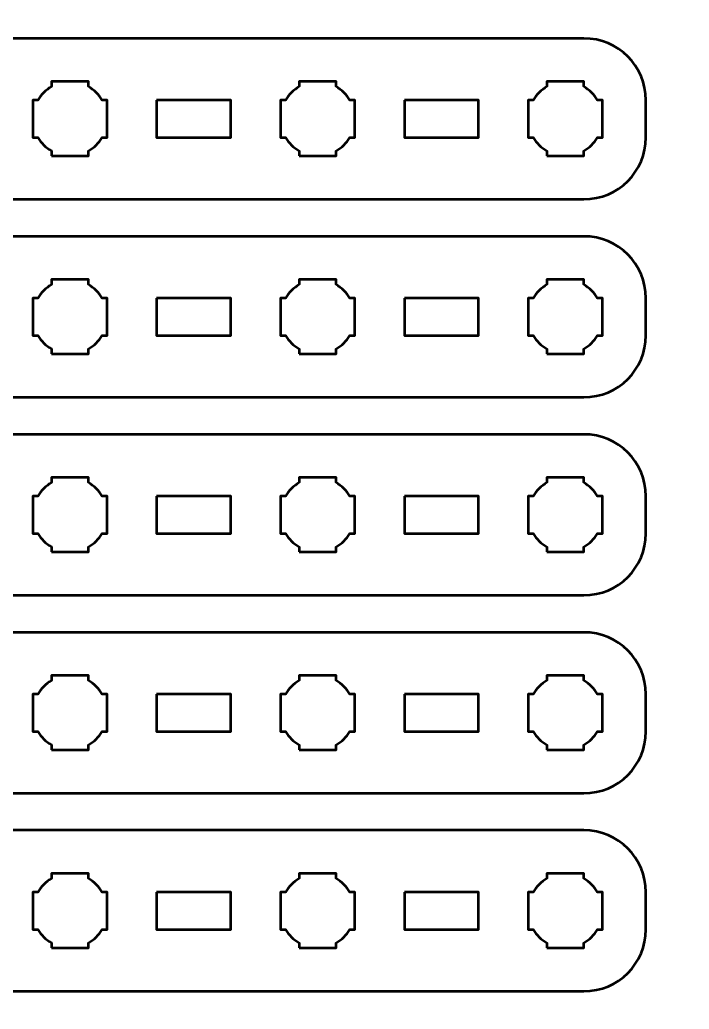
# Model space of a CAD drawing. Header units: centimetres. Extents: x -21 to 0, y -29.7 to 0.
# Drawn here: x -15.91 to -10.5, y -23.15 to -15.15 of the extents above; entities that cross this region are included whole.
import ezdxf

# ---------------------------------------------------------------- set-up
doc = ezdxf.new("R2010")
doc.units = ezdxf.units.CM
doc.header["$MEASUREMENT"] = 0
doc.layers.add('Layer 1', color=7, linetype='Continuous')

msp = doc.modelspace()

# ---------------------------------------------------------------- linework, layer by layer
at = {"layer": 'Layer 1', "color": 1, "lineweight": 53}
msp.add_open_spline([(-21.00003, -29.19995), (-21.00003, -29.19995), (-21.00003, -5.89992), (-21.00003, -5.89992), (-21.00003, -5.89992), (-21.00003, -5.81709), (-20.93286, -5.74992), (-20.85003, -5.74992), (-20.85003, -5.74992), (-20.7672, -5.74992), (-20.70003, -5.68275), (-20.70003, -5.59992), (-20.70003, -5.59992), (-20.70003, -5.51709), (-20.7672, -5.44992), (-20.85003, -5.44992), (-20.85003, -5.44992), (-20.93286, -5.44992), (-21.00003, -5.38275), (-21.00003, -5.29992), (-21.00003, -5.29992), (-21.00003, -5.21709), (-20.93286, -5.14992), (-20.85003, -5.14992), (-20.85003, -5.14992), (-20.7672, -5.14992), (-20.70003, -5.08275), (-20.70003, -4.99992), (-20.70003, -4.99992), (-20.70003, -4.91709), (-20.7672, -4.84992), (-20.85003, -4.84992), (-20.85003, -4.84992), (-20.93286, -4.84992), (-21.00003, -4.78275), (-21.00003, -4.69992), (-21.00003, -4.69992), (-21.00003, -4.61709), (-20.93286, -4.54992), (-20.85003, -4.54992), (-20.85003, -4.54992), (-20.7672, -4.54992), (-20.70003, -4.48275), (-20.70003, -4.39992), (-20.70003, -4.39992), (-20.70003, -4.31709), (-20.7672, -4.24992), (-20.85003, -4.24992), (-20.85003, -4.24992), (-20.93286, -4.24992), (-21.00003, -4.18275), (-21.00003, -4.09992), (-21.00003, -4.09992), (-21.00003, -4.01709), (-20.93286, -3.94992), (-20.85003, -3.94992), (-20.85003, -3.94992), (-20.7672, -3.94992), (-20.70003, -3.88275), (-20.70003, -3.79992), (-20.70003, -3.79992), (-20.70003, -3.71709), (-20.7672, -3.64992), (-20.85003, -3.64992), (-20.85003, -3.64992), (-20.93286, -3.64992), (-21.00003, -3.58275), (-21.00003, -3.49992), (-21.00003, -3.49992), (-21.00003, -3.41709), (-20.93286, -3.34992), (-20.85003, -3.34992), (-20.85003, -3.34992), (-20.7672, -3.34992), (-20.70003, -3.28275), (-20.70003, -3.19992), (-20.70003, -3.19992), (-20.70003, -3.11709), (-20.7672, -3.04992), (-20.85003, -3.04992), (-20.85003, -3.04992), (-20.93286, -3.04992), (-21.00003, -2.98275), (-21.00003, -2.89992), (-21.00003, -2.89992), (-21.00003, -2.81709), (-20.93286, -2.74992), (-20.85003, -2.74992), (-20.85003, -2.74992), (-20.7672, -2.74992), (-20.70003, -2.68275), (-20.70003, -2.59992), (-20.70003, -2.59992), (-20.70003, -2.51709), (-20.7672, -2.44992), (-20.85003, -2.44992), (-20.85003, -2.44992), (-20.93286, -2.44992), (-21.00003, -2.38275), (-21.00003, -2.29992), (-21.00003, -2.29992), (-21.00003, -2.21709), (-20.93286, -2.14992), (-20.85003, -2.14992), (-20.85003, -2.14992), (-20.7672, -2.14992), (-20.70003, -2.08275), (-20.70003, -1.99992), (-20.70003, -1.99992), (-20.70003, -1.91709), (-20.7672, -1.84992), (-20.85003, -1.84992), (-20.85003, -1.84992), (-20.93286, -1.84992), (-21.00003, -1.78275), (-21.00003, -1.69992), (-21.00003, -1.69992), (-21.00003, -1.61709), (-20.93286, -1.54992), (-20.85003, -1.54992), (-20.85003, -1.54992), (-20.7672, -1.54992), (-20.70003, -1.48275), (-20.70003, -1.39992), (-20.70003, -1.39992), (-20.70003, -1.31709), (-20.7672, -1.24992), (-20.85003, -1.24992), (-20.85003, -1.24992), (-20.93286, -1.24992), (-21.00003, -1.18275), (-21.00003, -1.09992), (-21.00003, -1.09992), (-21.00003, -1.09992), (-21.00003, -0.49992), (-21.00003, -0.49992), (-21.00003, -0.49992), (-21.00003, -0.22295), (-20.77694, 0.00004), (-20.49994, 0.00004), (-20.49994, 0.00004), (-20.49994, 0.00004), (-0.50008, 0.00004), (-0.50008, 0.00004), (-0.50008, 0.00004), (-0.22294, 0.00004), (0.00002, -0.22295), (0.00002, -0.49992), (0.00002, -0.49992), (0.00002, -0.49992), (0.00002, -29.19995), (0.00002, -29.19995), (0.00002, -29.19995), (0.00002, -29.47695), (-0.22294, -29.70004), (-0.50008, -29.70004), (-0.50008, -29.70004), (-0.50008, -29.70004), (-20.49994, -29.70004), (-20.49994, -29.70004), (-20.49994, -29.70004), (-20.77694, -29.70004), (-21.00003, -29.47695), (-21.00003, -29.19995)], degree=3, knots=[0, 0, 0, 0, 0.0243902, 0.0243902, 0.0243902, 0.0243902, 0.0487805, 0.0487805, 0.0487805, 0.0487805, 0.0731707, 0.0731707, 0.0731707, 0.0731707, 0.097561, 0.097561, 0.097561, 0.097561, 0.1219512, 0.1219512, 0.1219512, 0.1219512, 0.1463415, 0.1463415, 0.1463415, 0.1463415, 0.1707317, 0.1707317, 0.1707317, 0.1707317, 0.195122, 0.195122, 0.195122, 0.195122, 0.2195122, 0.2195122, 0.2195122, 0.2195122, 0.2439024, 0.2439024, 0.2439024, 0.2439024, 0.2682927, 0.2682927, 0.2682927, 0.2682927, 0.2926829, 0.2926829, 0.2926829, 0.2926829, 0.3170732, 0.3170732, 0.3170732, 0.3170732, 0.3414634, 0.3414634, 0.3414634, 0.3414634, 0.3658537, 0.3658537, 0.3658537, 0.3658537, 0.3902439, 0.3902439, 0.3902439, 0.3902439, 0.4146341, 0.4146341, 0.4146341, 0.4146341, 0.4390244, 0.4390244, 0.4390244, 0.4390244, 0.4634146, 0.4634146, 0.4634146, 0.4634146, 0.4878049, 0.4878049, 0.4878049, 0.4878049, 0.5121951, 0.5121951, 0.5121951, 0.5121951, 0.5365854, 0.5365854, 0.5365854, 0.5365854, 0.5609756, 0.5609756, 0.5609756, 0.5609756, 0.5853659, 0.5853659, 0.5853659, 0.5853659, 0.6097561, 0.6097561, 0.6097561, 0.6097561, 0.6341463, 0.6341463, 0.6341463, 0.6341463, 0.6585366, 0.6585366, 0.6585366, 0.6585366, 0.6829268, 0.6829268, 0.6829268, 0.6829268, 0.7073171, 0.7073171, 0.7073171, 0.7073171, 0.7317073, 0.7317073, 0.7317073, 0.7317073, 0.7560976, 0.7560976, 0.7560976, 0.7560976, 0.7804878, 0.7804878, 0.7804878, 0.7804878, 0.804878, 0.804878, 0.804878, 0.804878, 0.8292683, 0.8292683, 0.8292683, 0.8292683, 0.8536585, 0.8536585, 0.8536585, 0.8536585, 0.8780488, 0.8780488, 0.8780488, 0.8780488, 0.902439, 0.902439, 0.902439, 0.902439, 0.9268293, 0.9268293, 0.9268293, 0.9268293, 0.9512195, 0.9512195, 0.9512195, 0.9512195, 0.9756098, 0.9756098, 0.9756098, 0.9756098, 1, 1, 1, 1], dxfattribs=at)
at = {"layer": 'Layer 1', "color": 3, "lineweight": 53}
for points in [[(-19.64996, -15.29999), (-19.64996, -15.29999), (-11.35005, -15.29999), (-11.35005, -15.29999), (-11.35005, -15.29999), (-11.07305, -15.29999), (-10.84995, -15.52308), (-10.84995, -15.80008), (-10.84995, -15.80008), (-10.84995, -15.80008), (-10.84995, -16.10009), (-10.84995, -16.10009), (-10.84995, -16.10009), (-10.84995, -16.37705), (-11.07305, -16.60001), (-11.35005, -16.60001), (-11.35005, -16.60001), (-11.35005, -16.60001), (-19.64996, -16.60001), (-19.64996, -16.60001), (-19.64996, -16.60001), (-19.92696, -16.60001), (-20.15006, -16.37705), (-20.15006, -16.10009), (-20.15006, -16.10009), (-20.15006, -16.10009), (-20.15006, -15.80008), (-20.15006, -15.80008), (-20.15006, -15.80008), (-20.15006, -15.52308), (-19.92696, -15.29999), (-19.64996, -15.29999)], [(-19.64996, -16.89999), (-19.64996, -16.89999), (-11.35005, -16.89999), (-11.35005, -16.89999), (-11.35005, -16.89999), (-11.07305, -16.89999), (-10.84995, -17.12308), (-10.84995, -17.40008), (-10.84995, -17.40008), (-10.84995, -17.40008), (-10.84995, -17.70009), (-10.84995, -17.70009), (-10.84995, -17.70009), (-10.84995, -17.97705), (-11.07305, -18.20001), (-11.35005, -18.20001), (-11.35005, -18.20001), (-11.35005, -18.20001), (-19.64996, -18.20001), (-19.64996, -18.20001), (-19.64996, -18.20001), (-19.92696, -18.20001), (-20.15006, -17.97705), (-20.15006, -17.70009), (-20.15006, -17.70009), (-20.15006, -17.70009), (-20.15006, -17.40008), (-20.15006, -17.40008), (-20.15006, -17.40008), (-20.15006, -17.12308), (-19.92696, -16.89999), (-19.64996, -16.89999)], [(-19.64996, -18.49999), (-19.64996, -18.49999), (-11.35005, -18.49999), (-11.35005, -18.49999), (-11.35005, -18.49999), (-11.07305, -18.49999), (-10.84995, -18.72308), (-10.84995, -19.00008), (-10.84995, -19.00008), (-10.84995, -19.00008), (-10.84995, -19.30009), (-10.84995, -19.30009), (-10.84995, -19.30009), (-10.84995, -19.57705), (-11.07305, -19.80001), (-11.35005, -19.80001), (-11.35005, -19.80001), (-11.35005, -19.80001), (-19.64996, -19.80001), (-19.64996, -19.80001), (-19.64996, -19.80001), (-19.92696, -19.80001), (-20.15006, -19.57705), (-20.15006, -19.30009), (-20.15006, -19.30009), (-20.15006, -19.30009), (-20.15006, -19.00008), (-20.15006, -19.00008), (-20.15006, -19.00008), (-20.15006, -18.72308), (-19.92696, -18.49999), (-19.64996, -18.49999)], [(-19.64996, -20.09999), (-19.64996, -20.09999), (-11.35005, -20.09999), (-11.35005, -20.09999), (-11.35005, -20.09999), (-11.07305, -20.09999), (-10.84995, -20.32308), (-10.84995, -20.60008), (-10.84995, -20.60008), (-10.84995, -20.60008), (-10.84995, -20.90009), (-10.84995, -20.90009), (-10.84995, -20.90009), (-10.84995, -21.17705), (-11.07305, -21.40001), (-11.35005, -21.40001), (-11.35005, -21.40001), (-11.35005, -21.40001), (-19.64996, -21.40001), (-19.64996, -21.40001), (-19.64996, -21.40001), (-19.92696, -21.40001), (-20.15006, -21.17705), (-20.15006, -20.90009), (-20.15006, -20.90009), (-20.15006, -20.90009), (-20.15006, -20.60008), (-20.15006, -20.60008), (-20.15006, -20.60008), (-20.15006, -20.32308), (-19.92696, -20.09999), (-19.64996, -20.09999)], [(-19.64996, -21.69999), (-19.64996, -21.69999), (-11.35005, -21.69999), (-11.35005, -21.69999), (-11.35005, -21.69999), (-11.07305, -21.69999), (-10.84995, -21.92308), (-10.84995, -22.20008), (-10.84995, -22.20008), (-10.84995, -22.20008), (-10.84995, -22.50009), (-10.84995, -22.50009), (-10.84995, -22.50009), (-10.84995, -22.77705), (-11.07305, -23.00001), (-11.35005, -23.00001), (-11.35005, -23.00001), (-11.35005, -23.00001), (-19.64996, -23.00001), (-19.64996, -23.00001), (-19.64996, -23.00001), (-19.92696, -23.00001), (-20.15006, -22.77705), (-20.15006, -22.50009), (-20.15006, -22.50009), (-20.15006, -22.50009), (-20.15006, -22.20008), (-20.15006, -22.20008), (-20.15006, -22.20008), (-20.15006, -21.92308), (-19.92696, -21.69999), (-19.64996, -21.69999)]]:
    msp.add_open_spline(points, degree=3, knots=[0, 0, 0, 0, 0.125, 0.125, 0.125, 0.125, 0.25, 0.25, 0.25, 0.25, 0.375, 0.375, 0.375, 0.375, 0.5, 0.5, 0.5, 0.5, 0.625, 0.625, 0.625, 0.625, 0.75, 0.75, 0.75, 0.75, 0.875, 0.875, 0.875, 0.875, 1, 1, 1, 1], dxfattribs=at)
at = {"layer": 'Layer 1', "lineweight": 53}
for points, knots in [([(-15.6501, -16.25002), (-15.6501, -16.25002), (-15.6501, -16.20991), (-15.6501, -16.20991), (-15.6501, -16.20991), (-15.69557, -16.18359), (-15.73346, -16.14556), (-15.75992, -16.10009), (-15.75992, -16.10009), (-15.75992, -16.10009), (-15.80003, -16.10009), (-15.80003, -16.10009), (-15.80003, -16.10009), (-15.80003, -16.10009), (-15.80003, -15.95001), (-15.80003, -15.95001), (-15.80003, -15.95001), (-15.80003, -15.95001), (-15.80003, -15.80008), (-15.80003, -15.80008), (-15.80003, -15.80008), (-15.80003, -15.80008), (-15.75992, -15.80008), (-15.75992, -15.80008), (-15.75992, -15.80008), (-15.73346, -15.75447), (-15.69557, -15.71655), (-15.6501, -15.69023), (-15.6501, -15.69023), (-15.6501, -15.69023), (-15.6501, -15.65001), (-15.6501, -15.65001), (-15.6501, -15.65001), (-15.6501, -15.65001), (-15.50002, -15.65001), (-15.50002, -15.65001), (-15.50002, -15.65001), (-15.50002, -15.65001), (-15.35009, -15.65001), (-15.35009, -15.65001), (-15.35009, -15.65001), (-15.35009, -15.65001), (-15.35009, -15.69023), (-15.35009, -15.69023), (-15.35009, -15.69023), (-15.30448, -15.71655), (-15.26656, -15.75447), (-15.24024, -15.80008), (-15.24024, -15.80008), (-15.24024, -15.80008), (-15.20002, -15.80008), (-15.20002, -15.80008), (-15.20002, -15.80008), (-15.20002, -15.80008), (-15.20002, -15.95001), (-15.20002, -15.95001), (-15.20002, -15.95001), (-15.20002, -15.95001), (-15.20002, -16.10009), (-15.20002, -16.10009), (-15.20002, -16.10009), (-15.20002, -16.10009), (-15.24024, -16.10009), (-15.24024, -16.10009), (-15.24024, -16.10009), (-15.26656, -16.14556), (-15.30448, -16.18359), (-15.35009, -16.20991), (-15.35009, -16.20991), (-15.35009, -16.20991), (-15.35009, -16.25002), (-15.35009, -16.25002), (-15.35009, -16.25002), (-15.35009, -16.25002), (-15.50002, -16.25002), (-15.50002, -16.25002), (-15.50002, -16.25002), (-15.50002, -16.25002), (-15.6501, -16.25002), (-15.6501, -16.25002)], [0, 0, 0, 0, 0.05, 0.05, 0.05, 0.05, 0.1, 0.1, 0.1, 0.1, 0.15, 0.15, 0.15, 0.15, 0.2, 0.2, 0.2, 0.2, 0.25, 0.25, 0.25, 0.25, 0.3, 0.3, 0.3, 0.3, 0.35, 0.35, 0.35, 0.35, 0.4, 0.4, 0.4, 0.4, 0.45, 0.45, 0.45, 0.45, 0.5, 0.5, 0.5, 0.5, 0.55, 0.55, 0.55, 0.55, 0.6, 0.6, 0.6, 0.6, 0.65, 0.65, 0.65, 0.65, 0.7, 0.7, 0.7, 0.7, 0.75, 0.75, 0.75, 0.75, 0.8, 0.8, 0.8, 0.8, 0.85, 0.85, 0.85, 0.85, 0.9, 0.9, 0.9, 0.9, 0.95, 0.95, 0.95, 0.95, 1, 1, 1, 1]), ([(-13.64999, -16.25002), (-13.64999, -16.25002), (-13.64999, -16.20991), (-13.64999, -16.20991), (-13.64999, -16.20991), (-13.6956, -16.18359), (-13.73349, -16.14556), (-13.75981, -16.10009), (-13.75981, -16.10009), (-13.75981, -16.10009), (-13.80006, -16.10009), (-13.80006, -16.10009), (-13.80006, -16.10009), (-13.80006, -16.10009), (-13.80006, -15.95001), (-13.80006, -15.95001), (-13.80006, -15.95001), (-13.80006, -15.95001), (-13.80006, -15.80008), (-13.80006, -15.80008), (-13.80006, -15.80008), (-13.80006, -15.80008), (-13.75981, -15.80008), (-13.75981, -15.80008), (-13.75981, -15.80008), (-13.73349, -15.75447), (-13.6956, -15.71655), (-13.64999, -15.69023), (-13.64999, -15.69023), (-13.64999, -15.69023), (-13.64999, -15.65001), (-13.64999, -15.65001), (-13.64999, -15.65001), (-13.64999, -15.65001), (-13.50006, -15.65001), (-13.50006, -15.65001), (-13.50006, -15.65001), (-13.50006, -15.65001), (-13.34998, -15.65001), (-13.34998, -15.65001), (-13.34998, -15.65001), (-13.34998, -15.65001), (-13.34998, -15.69023), (-13.34998, -15.69023), (-13.34998, -15.69023), (-13.30451, -15.71655), (-13.26648, -15.75447), (-13.24016, -15.80008), (-13.24016, -15.80008), (-13.24016, -15.80008), (-13.20005, -15.80008), (-13.20005, -15.80008), (-13.20005, -15.80008), (-13.20005, -15.80008), (-13.20005, -15.95001), (-13.20005, -15.95001), (-13.20005, -15.95001), (-13.20005, -15.95001), (-13.20005, -16.10009), (-13.20005, -16.10009), (-13.20005, -16.10009), (-13.20005, -16.10009), (-13.24016, -16.10009), (-13.24016, -16.10009), (-13.24016, -16.10009), (-13.26648, -16.14556), (-13.30451, -16.18359), (-13.34998, -16.20991), (-13.34998, -16.20991), (-13.34998, -16.20991), (-13.34998, -16.25002), (-13.34998, -16.25002), (-13.34998, -16.25002), (-13.34998, -16.25002), (-13.50006, -16.25002), (-13.50006, -16.25002), (-13.50006, -16.25002), (-13.50006, -16.25002), (-13.64999, -16.25002), (-13.64999, -16.25002)], [0, 0, 0, 0, 0.05, 0.05, 0.05, 0.05, 0.1, 0.1, 0.1, 0.1, 0.15, 0.15, 0.15, 0.15, 0.2, 0.2, 0.2, 0.2, 0.25, 0.25, 0.25, 0.25, 0.3, 0.3, 0.3, 0.3, 0.35, 0.35, 0.35, 0.35, 0.4, 0.4, 0.4, 0.4, 0.45, 0.45, 0.45, 0.45, 0.5, 0.5, 0.5, 0.5, 0.55, 0.55, 0.55, 0.55, 0.6, 0.6, 0.6, 0.6, 0.65, 0.65, 0.65, 0.65, 0.7, 0.7, 0.7, 0.7, 0.75, 0.75, 0.75, 0.75, 0.8, 0.8, 0.8, 0.8, 0.85, 0.85, 0.85, 0.85, 0.9, 0.9, 0.9, 0.9, 0.95, 0.95, 0.95, 0.95, 1, 1, 1, 1]), ([(-11.65005, -16.25002), (-11.65005, -16.25002), (-11.65005, -16.20991), (-11.65005, -16.20991), (-11.65005, -16.20991), (-11.69553, -16.18359), (-11.73356, -16.14556), (-11.75987, -16.10009), (-11.75987, -16.10009), (-11.75987, -16.10009), (-11.79998, -16.10009), (-11.79998, -16.10009), (-11.79998, -16.10009), (-11.79998, -16.10009), (-11.79998, -15.95001), (-11.79998, -15.95001), (-11.79998, -15.95001), (-11.79998, -15.95001), (-11.79998, -15.80008), (-11.79998, -15.80008), (-11.79998, -15.80008), (-11.79998, -15.80008), (-11.75987, -15.80008), (-11.75987, -15.80008), (-11.75987, -15.80008), (-11.73356, -15.75447), (-11.69553, -15.71655), (-11.65005, -15.69023), (-11.65005, -15.69023), (-11.65005, -15.69023), (-11.65005, -15.65001), (-11.65005, -15.65001), (-11.65005, -15.65001), (-11.65005, -15.65001), (-11.49998, -15.65001), (-11.49998, -15.65001), (-11.49998, -15.65001), (-11.49998, -15.65001), (-11.35005, -15.65001), (-11.35005, -15.65001), (-11.35005, -15.65001), (-11.35005, -15.65001), (-11.35005, -15.69023), (-11.35005, -15.69023), (-11.35005, -15.69023), (-11.30444, -15.71655), (-11.26655, -15.75447), (-11.24023, -15.80008), (-11.24023, -15.80008), (-11.24023, -15.80008), (-11.19998, -15.80008), (-11.19998, -15.80008), (-11.19998, -15.80008), (-11.19998, -15.80008), (-11.19998, -15.95001), (-11.19998, -15.95001), (-11.19998, -15.95001), (-11.19998, -15.95001), (-11.19998, -16.10009), (-11.19998, -16.10009), (-11.19998, -16.10009), (-11.19998, -16.10009), (-11.24023, -16.10009), (-11.24023, -16.10009), (-11.24023, -16.10009), (-11.26655, -16.14556), (-11.30444, -16.18359), (-11.35005, -16.20991), (-11.35005, -16.20991), (-11.35005, -16.20991), (-11.35005, -16.25002), (-11.35005, -16.25002), (-11.35005, -16.25002), (-11.35005, -16.25002), (-11.49998, -16.25002), (-11.49998, -16.25002), (-11.49998, -16.25002), (-11.49998, -16.25002), (-11.65005, -16.25002), (-11.65005, -16.25002)], [0, 0, 0, 0, 0.05, 0.05, 0.05, 0.05, 0.1, 0.1, 0.1, 0.1, 0.15, 0.15, 0.15, 0.15, 0.2, 0.2, 0.2, 0.2, 0.25, 0.25, 0.25, 0.25, 0.3, 0.3, 0.3, 0.3, 0.35, 0.35, 0.35, 0.35, 0.4, 0.4, 0.4, 0.4, 0.45, 0.45, 0.45, 0.45, 0.5, 0.5, 0.5, 0.5, 0.55, 0.55, 0.55, 0.55, 0.6, 0.6, 0.6, 0.6, 0.65, 0.65, 0.65, 0.65, 0.7, 0.7, 0.7, 0.7, 0.75, 0.75, 0.75, 0.75, 0.8, 0.8, 0.8, 0.8, 0.85, 0.85, 0.85, 0.85, 0.9, 0.9, 0.9, 0.9, 0.95, 0.95, 0.95, 0.95, 1, 1, 1, 1]), ([(-14.79997, -15.80008), (-14.79997, -15.80008), (-14.19997, -15.80008), (-14.19997, -15.80008), (-14.19997, -15.80008), (-14.19997, -15.80008), (-14.19997, -16.10009), (-14.19997, -16.10009), (-14.19997, -16.10009), (-14.19997, -16.10009), (-14.79997, -16.10009), (-14.79997, -16.10009), (-14.79997, -16.10009), (-14.79997, -16.10009), (-14.79997, -15.80008), (-14.79997, -15.80008)], [0, 0, 0, 0, 0.25, 0.25, 0.25, 0.25, 0.5, 0.5, 0.5, 0.5, 0.75, 0.75, 0.75, 0.75, 1, 1, 1, 1]), ([(-12.8, -15.80008), (-12.8, -15.80008), (-12.2, -15.80008), (-12.2, -15.80008), (-12.2, -15.80008), (-12.2, -15.80008), (-12.2, -16.10009), (-12.2, -16.10009), (-12.2, -16.10009), (-12.2, -16.10009), (-12.8, -16.10009), (-12.8, -16.10009), (-12.8, -16.10009), (-12.8, -16.10009), (-12.8, -15.80008), (-12.8, -15.80008)], [0, 0, 0, 0, 0.25, 0.25, 0.25, 0.25, 0.5, 0.5, 0.5, 0.5, 0.75, 0.75, 0.75, 0.75, 1, 1, 1, 1]), ([(-15.6501, -17.85002), (-15.6501, -17.85002), (-15.6501, -17.80991), (-15.6501, -17.80991), (-15.6501, -17.80991), (-15.69557, -17.78359), (-15.73346, -17.74556), (-15.75992, -17.70009), (-15.75992, -17.70009), (-15.75992, -17.70009), (-15.80003, -17.70009), (-15.80003, -17.70009), (-15.80003, -17.70009), (-15.80003, -17.70009), (-15.80003, -17.55001), (-15.80003, -17.55001), (-15.80003, -17.55001), (-15.80003, -17.55001), (-15.80003, -17.40008), (-15.80003, -17.40008), (-15.80003, -17.40008), (-15.80003, -17.40008), (-15.75992, -17.40008), (-15.75992, -17.40008), (-15.75992, -17.40008), (-15.73346, -17.35447), (-15.69557, -17.31655), (-15.6501, -17.29023), (-15.6501, -17.29023), (-15.6501, -17.29023), (-15.6501, -17.25001), (-15.6501, -17.25001), (-15.6501, -17.25001), (-15.6501, -17.25001), (-15.50002, -17.25001), (-15.50002, -17.25001), (-15.50002, -17.25001), (-15.50002, -17.25001), (-15.35009, -17.25001), (-15.35009, -17.25001), (-15.35009, -17.25001), (-15.35009, -17.25001), (-15.35009, -17.29023), (-15.35009, -17.29023), (-15.35009, -17.29023), (-15.30448, -17.31655), (-15.26656, -17.35447), (-15.24024, -17.40008), (-15.24024, -17.40008), (-15.24024, -17.40008), (-15.20002, -17.40008), (-15.20002, -17.40008), (-15.20002, -17.40008), (-15.20002, -17.40008), (-15.20002, -17.55001), (-15.20002, -17.55001), (-15.20002, -17.55001), (-15.20002, -17.55001), (-15.20002, -17.70009), (-15.20002, -17.70009), (-15.20002, -17.70009), (-15.20002, -17.70009), (-15.24024, -17.70009), (-15.24024, -17.70009), (-15.24024, -17.70009), (-15.26656, -17.74556), (-15.30448, -17.78359), (-15.35009, -17.80991), (-15.35009, -17.80991), (-15.35009, -17.80991), (-15.35009, -17.85002), (-15.35009, -17.85002), (-15.35009, -17.85002), (-15.35009, -17.85002), (-15.50002, -17.85002), (-15.50002, -17.85002), (-15.50002, -17.85002), (-15.50002, -17.85002), (-15.6501, -17.85002), (-15.6501, -17.85002)], [0, 0, 0, 0, 0.05, 0.05, 0.05, 0.05, 0.1, 0.1, 0.1, 0.1, 0.15, 0.15, 0.15, 0.15, 0.2, 0.2, 0.2, 0.2, 0.25, 0.25, 0.25, 0.25, 0.3, 0.3, 0.3, 0.3, 0.35, 0.35, 0.35, 0.35, 0.4, 0.4, 0.4, 0.4, 0.45, 0.45, 0.45, 0.45, 0.5, 0.5, 0.5, 0.5, 0.55, 0.55, 0.55, 0.55, 0.6, 0.6, 0.6, 0.6, 0.65, 0.65, 0.65, 0.65, 0.7, 0.7, 0.7, 0.7, 0.75, 0.75, 0.75, 0.75, 0.8, 0.8, 0.8, 0.8, 0.85, 0.85, 0.85, 0.85, 0.9, 0.9, 0.9, 0.9, 0.95, 0.95, 0.95, 0.95, 1, 1, 1, 1]), ([(-13.64999, -17.85002), (-13.64999, -17.85002), (-13.64999, -17.80991), (-13.64999, -17.80991), (-13.64999, -17.80991), (-13.6956, -17.78359), (-13.73349, -17.74556), (-13.75981, -17.70009), (-13.75981, -17.70009), (-13.75981, -17.70009), (-13.80006, -17.70009), (-13.80006, -17.70009), (-13.80006, -17.70009), (-13.80006, -17.70009), (-13.80006, -17.55001), (-13.80006, -17.55001), (-13.80006, -17.55001), (-13.80006, -17.55001), (-13.80006, -17.40008), (-13.80006, -17.40008), (-13.80006, -17.40008), (-13.80006, -17.40008), (-13.75981, -17.40008), (-13.75981, -17.40008), (-13.75981, -17.40008), (-13.73349, -17.35447), (-13.6956, -17.31655), (-13.64999, -17.29023), (-13.64999, -17.29023), (-13.64999, -17.29023), (-13.64999, -17.25001), (-13.64999, -17.25001), (-13.64999, -17.25001), (-13.64999, -17.25001), (-13.50006, -17.25001), (-13.50006, -17.25001), (-13.50006, -17.25001), (-13.50006, -17.25001), (-13.34998, -17.25001), (-13.34998, -17.25001), (-13.34998, -17.25001), (-13.34998, -17.25001), (-13.34998, -17.29023), (-13.34998, -17.29023), (-13.34998, -17.29023), (-13.30451, -17.31655), (-13.26648, -17.35447), (-13.24016, -17.40008), (-13.24016, -17.40008), (-13.24016, -17.40008), (-13.20005, -17.40008), (-13.20005, -17.40008), (-13.20005, -17.40008), (-13.20005, -17.40008), (-13.20005, -17.55001), (-13.20005, -17.55001), (-13.20005, -17.55001), (-13.20005, -17.55001), (-13.20005, -17.70009), (-13.20005, -17.70009), (-13.20005, -17.70009), (-13.20005, -17.70009), (-13.24016, -17.70009), (-13.24016, -17.70009), (-13.24016, -17.70009), (-13.26648, -17.74556), (-13.30451, -17.78359), (-13.34998, -17.80991), (-13.34998, -17.80991), (-13.34998, -17.80991), (-13.34998, -17.85002), (-13.34998, -17.85002), (-13.34998, -17.85002), (-13.34998, -17.85002), (-13.50006, -17.85002), (-13.50006, -17.85002), (-13.50006, -17.85002), (-13.50006, -17.85002), (-13.64999, -17.85002), (-13.64999, -17.85002)], [0, 0, 0, 0, 0.05, 0.05, 0.05, 0.05, 0.1, 0.1, 0.1, 0.1, 0.15, 0.15, 0.15, 0.15, 0.2, 0.2, 0.2, 0.2, 0.25, 0.25, 0.25, 0.25, 0.3, 0.3, 0.3, 0.3, 0.35, 0.35, 0.35, 0.35, 0.4, 0.4, 0.4, 0.4, 0.45, 0.45, 0.45, 0.45, 0.5, 0.5, 0.5, 0.5, 0.55, 0.55, 0.55, 0.55, 0.6, 0.6, 0.6, 0.6, 0.65, 0.65, 0.65, 0.65, 0.7, 0.7, 0.7, 0.7, 0.75, 0.75, 0.75, 0.75, 0.8, 0.8, 0.8, 0.8, 0.85, 0.85, 0.85, 0.85, 0.9, 0.9, 0.9, 0.9, 0.95, 0.95, 0.95, 0.95, 1, 1, 1, 1]), ([(-11.65005, -17.85002), (-11.65005, -17.85002), (-11.65005, -17.80991), (-11.65005, -17.80991), (-11.65005, -17.80991), (-11.69553, -17.78359), (-11.73356, -17.74556), (-11.75987, -17.70009), (-11.75987, -17.70009), (-11.75987, -17.70009), (-11.79998, -17.70009), (-11.79998, -17.70009), (-11.79998, -17.70009), (-11.79998, -17.70009), (-11.79998, -17.55001), (-11.79998, -17.55001), (-11.79998, -17.55001), (-11.79998, -17.55001), (-11.79998, -17.40008), (-11.79998, -17.40008), (-11.79998, -17.40008), (-11.79998, -17.40008), (-11.75987, -17.40008), (-11.75987, -17.40008), (-11.75987, -17.40008), (-11.73356, -17.35447), (-11.69553, -17.31655), (-11.65005, -17.29023), (-11.65005, -17.29023), (-11.65005, -17.29023), (-11.65005, -17.25001), (-11.65005, -17.25001), (-11.65005, -17.25001), (-11.65005, -17.25001), (-11.49998, -17.25001), (-11.49998, -17.25001), (-11.49998, -17.25001), (-11.49998, -17.25001), (-11.35005, -17.25001), (-11.35005, -17.25001), (-11.35005, -17.25001), (-11.35005, -17.25001), (-11.35005, -17.29023), (-11.35005, -17.29023), (-11.35005, -17.29023), (-11.30444, -17.31655), (-11.26655, -17.35447), (-11.24023, -17.40008), (-11.24023, -17.40008), (-11.24023, -17.40008), (-11.19998, -17.40008), (-11.19998, -17.40008), (-11.19998, -17.40008), (-11.19998, -17.40008), (-11.19998, -17.55001), (-11.19998, -17.55001), (-11.19998, -17.55001), (-11.19998, -17.55001), (-11.19998, -17.70009), (-11.19998, -17.70009), (-11.19998, -17.70009), (-11.19998, -17.70009), (-11.24023, -17.70009), (-11.24023, -17.70009), (-11.24023, -17.70009), (-11.26655, -17.74556), (-11.30444, -17.78359), (-11.35005, -17.80991), (-11.35005, -17.80991), (-11.35005, -17.80991), (-11.35005, -17.85002), (-11.35005, -17.85002), (-11.35005, -17.85002), (-11.35005, -17.85002), (-11.49998, -17.85002), (-11.49998, -17.85002), (-11.49998, -17.85002), (-11.49998, -17.85002), (-11.65005, -17.85002), (-11.65005, -17.85002)], [0, 0, 0, 0, 0.05, 0.05, 0.05, 0.05, 0.1, 0.1, 0.1, 0.1, 0.15, 0.15, 0.15, 0.15, 0.2, 0.2, 0.2, 0.2, 0.25, 0.25, 0.25, 0.25, 0.3, 0.3, 0.3, 0.3, 0.35, 0.35, 0.35, 0.35, 0.4, 0.4, 0.4, 0.4, 0.45, 0.45, 0.45, 0.45, 0.5, 0.5, 0.5, 0.5, 0.55, 0.55, 0.55, 0.55, 0.6, 0.6, 0.6, 0.6, 0.65, 0.65, 0.65, 0.65, 0.7, 0.7, 0.7, 0.7, 0.75, 0.75, 0.75, 0.75, 0.8, 0.8, 0.8, 0.8, 0.85, 0.85, 0.85, 0.85, 0.9, 0.9, 0.9, 0.9, 0.95, 0.95, 0.95, 0.95, 1, 1, 1, 1]), ([(-14.79997, -17.40008), (-14.79997, -17.40008), (-14.19997, -17.40008), (-14.19997, -17.40008), (-14.19997, -17.40008), (-14.19997, -17.40008), (-14.19997, -17.70009), (-14.19997, -17.70009), (-14.19997, -17.70009), (-14.19997, -17.70009), (-14.79997, -17.70009), (-14.79997, -17.70009), (-14.79997, -17.70009), (-14.79997, -17.70009), (-14.79997, -17.40008), (-14.79997, -17.40008)], [0, 0, 0, 0, 0.25, 0.25, 0.25, 0.25, 0.5, 0.5, 0.5, 0.5, 0.75, 0.75, 0.75, 0.75, 1, 1, 1, 1]), ([(-12.8, -17.40008), (-12.8, -17.40008), (-12.2, -17.40008), (-12.2, -17.40008), (-12.2, -17.40008), (-12.2, -17.40008), (-12.2, -17.70009), (-12.2, -17.70009), (-12.2, -17.70009), (-12.2, -17.70009), (-12.8, -17.70009), (-12.8, -17.70009), (-12.8, -17.70009), (-12.8, -17.70009), (-12.8, -17.40008), (-12.8, -17.40008)], [0, 0, 0, 0, 0.25, 0.25, 0.25, 0.25, 0.5, 0.5, 0.5, 0.5, 0.75, 0.75, 0.75, 0.75, 1, 1, 1, 1]), ([(-15.6501, -19.45002), (-15.6501, -19.45002), (-15.6501, -19.40991), (-15.6501, -19.40991), (-15.6501, -19.40991), (-15.69557, -19.38359), (-15.73346, -19.34556), (-15.75992, -19.30009), (-15.75992, -19.30009), (-15.75992, -19.30009), (-15.80003, -19.30009), (-15.80003, -19.30009), (-15.80003, -19.30009), (-15.80003, -19.30009), (-15.80003, -19.15001), (-15.80003, -19.15001), (-15.80003, -19.15001), (-15.80003, -19.15001), (-15.80003, -19.00008), (-15.80003, -19.00008), (-15.80003, -19.00008), (-15.80003, -19.00008), (-15.75992, -19.00008), (-15.75992, -19.00008), (-15.75992, -19.00008), (-15.73346, -18.95447), (-15.69557, -18.91655), (-15.6501, -18.89023), (-15.6501, -18.89023), (-15.6501, -18.89023), (-15.6501, -18.85001), (-15.6501, -18.85001), (-15.6501, -18.85001), (-15.6501, -18.85001), (-15.50002, -18.85001), (-15.50002, -18.85001), (-15.50002, -18.85001), (-15.50002, -18.85001), (-15.35009, -18.85001), (-15.35009, -18.85001), (-15.35009, -18.85001), (-15.35009, -18.85001), (-15.35009, -18.89023), (-15.35009, -18.89023), (-15.35009, -18.89023), (-15.30448, -18.91655), (-15.26656, -18.95447), (-15.24024, -19.00008), (-15.24024, -19.00008), (-15.24024, -19.00008), (-15.20002, -19.00008), (-15.20002, -19.00008), (-15.20002, -19.00008), (-15.20002, -19.00008), (-15.20002, -19.15001), (-15.20002, -19.15001), (-15.20002, -19.15001), (-15.20002, -19.15001), (-15.20002, -19.30009), (-15.20002, -19.30009), (-15.20002, -19.30009), (-15.20002, -19.30009), (-15.24024, -19.30009), (-15.24024, -19.30009), (-15.24024, -19.30009), (-15.26656, -19.34556), (-15.30448, -19.38359), (-15.35009, -19.40991), (-15.35009, -19.40991), (-15.35009, -19.40991), (-15.35009, -19.45002), (-15.35009, -19.45002), (-15.35009, -19.45002), (-15.35009, -19.45002), (-15.50002, -19.45002), (-15.50002, -19.45002), (-15.50002, -19.45002), (-15.50002, -19.45002), (-15.6501, -19.45002), (-15.6501, -19.45002)], [0, 0, 0, 0, 0.05, 0.05, 0.05, 0.05, 0.1, 0.1, 0.1, 0.1, 0.15, 0.15, 0.15, 0.15, 0.2, 0.2, 0.2, 0.2, 0.25, 0.25, 0.25, 0.25, 0.3, 0.3, 0.3, 0.3, 0.35, 0.35, 0.35, 0.35, 0.4, 0.4, 0.4, 0.4, 0.45, 0.45, 0.45, 0.45, 0.5, 0.5, 0.5, 0.5, 0.55, 0.55, 0.55, 0.55, 0.6, 0.6, 0.6, 0.6, 0.65, 0.65, 0.65, 0.65, 0.7, 0.7, 0.7, 0.7, 0.75, 0.75, 0.75, 0.75, 0.8, 0.8, 0.8, 0.8, 0.85, 0.85, 0.85, 0.85, 0.9, 0.9, 0.9, 0.9, 0.95, 0.95, 0.95, 0.95, 1, 1, 1, 1]), ([(-13.64999, -19.45002), (-13.64999, -19.45002), (-13.64999, -19.40991), (-13.64999, -19.40991), (-13.64999, -19.40991), (-13.6956, -19.38359), (-13.73349, -19.34556), (-13.75981, -19.30009), (-13.75981, -19.30009), (-13.75981, -19.30009), (-13.80006, -19.30009), (-13.80006, -19.30009), (-13.80006, -19.30009), (-13.80006, -19.30009), (-13.80006, -19.15001), (-13.80006, -19.15001), (-13.80006, -19.15001), (-13.80006, -19.15001), (-13.80006, -19.00008), (-13.80006, -19.00008), (-13.80006, -19.00008), (-13.80006, -19.00008), (-13.75981, -19.00008), (-13.75981, -19.00008), (-13.75981, -19.00008), (-13.73349, -18.95447), (-13.6956, -18.91655), (-13.64999, -18.89023), (-13.64999, -18.89023), (-13.64999, -18.89023), (-13.64999, -18.85001), (-13.64999, -18.85001), (-13.64999, -18.85001), (-13.64999, -18.85001), (-13.50006, -18.85001), (-13.50006, -18.85001), (-13.50006, -18.85001), (-13.50006, -18.85001), (-13.34998, -18.85001), (-13.34998, -18.85001), (-13.34998, -18.85001), (-13.34998, -18.85001), (-13.34998, -18.89023), (-13.34998, -18.89023), (-13.34998, -18.89023), (-13.30451, -18.91655), (-13.26648, -18.95447), (-13.24016, -19.00008), (-13.24016, -19.00008), (-13.24016, -19.00008), (-13.20005, -19.00008), (-13.20005, -19.00008), (-13.20005, -19.00008), (-13.20005, -19.00008), (-13.20005, -19.15001), (-13.20005, -19.15001), (-13.20005, -19.15001), (-13.20005, -19.15001), (-13.20005, -19.30009), (-13.20005, -19.30009), (-13.20005, -19.30009), (-13.20005, -19.30009), (-13.24016, -19.30009), (-13.24016, -19.30009), (-13.24016, -19.30009), (-13.26648, -19.34556), (-13.30451, -19.38359), (-13.34998, -19.40991), (-13.34998, -19.40991), (-13.34998, -19.40991), (-13.34998, -19.45002), (-13.34998, -19.45002), (-13.34998, -19.45002), (-13.34998, -19.45002), (-13.50006, -19.45002), (-13.50006, -19.45002), (-13.50006, -19.45002), (-13.50006, -19.45002), (-13.64999, -19.45002), (-13.64999, -19.45002)], [0, 0, 0, 0, 0.05, 0.05, 0.05, 0.05, 0.1, 0.1, 0.1, 0.1, 0.15, 0.15, 0.15, 0.15, 0.2, 0.2, 0.2, 0.2, 0.25, 0.25, 0.25, 0.25, 0.3, 0.3, 0.3, 0.3, 0.35, 0.35, 0.35, 0.35, 0.4, 0.4, 0.4, 0.4, 0.45, 0.45, 0.45, 0.45, 0.5, 0.5, 0.5, 0.5, 0.55, 0.55, 0.55, 0.55, 0.6, 0.6, 0.6, 0.6, 0.65, 0.65, 0.65, 0.65, 0.7, 0.7, 0.7, 0.7, 0.75, 0.75, 0.75, 0.75, 0.8, 0.8, 0.8, 0.8, 0.85, 0.85, 0.85, 0.85, 0.9, 0.9, 0.9, 0.9, 0.95, 0.95, 0.95, 0.95, 1, 1, 1, 1]), ([(-11.65005, -19.45002), (-11.65005, -19.45002), (-11.65005, -19.40991), (-11.65005, -19.40991), (-11.65005, -19.40991), (-11.69553, -19.38359), (-11.73356, -19.34556), (-11.75987, -19.30009), (-11.75987, -19.30009), (-11.75987, -19.30009), (-11.79998, -19.30009), (-11.79998, -19.30009), (-11.79998, -19.30009), (-11.79998, -19.30009), (-11.79998, -19.15001), (-11.79998, -19.15001), (-11.79998, -19.15001), (-11.79998, -19.15001), (-11.79998, -19.00008), (-11.79998, -19.00008), (-11.79998, -19.00008), (-11.79998, -19.00008), (-11.75987, -19.00008), (-11.75987, -19.00008), (-11.75987, -19.00008), (-11.73356, -18.95447), (-11.69553, -18.91655), (-11.65005, -18.89023), (-11.65005, -18.89023), (-11.65005, -18.89023), (-11.65005, -18.85001), (-11.65005, -18.85001), (-11.65005, -18.85001), (-11.65005, -18.85001), (-11.49998, -18.85001), (-11.49998, -18.85001), (-11.49998, -18.85001), (-11.49998, -18.85001), (-11.35005, -18.85001), (-11.35005, -18.85001), (-11.35005, -18.85001), (-11.35005, -18.85001), (-11.35005, -18.89023), (-11.35005, -18.89023), (-11.35005, -18.89023), (-11.30444, -18.91655), (-11.26655, -18.95447), (-11.24023, -19.00008), (-11.24023, -19.00008), (-11.24023, -19.00008), (-11.19998, -19.00008), (-11.19998, -19.00008), (-11.19998, -19.00008), (-11.19998, -19.00008), (-11.19998, -19.15001), (-11.19998, -19.15001), (-11.19998, -19.15001), (-11.19998, -19.15001), (-11.19998, -19.30009), (-11.19998, -19.30009), (-11.19998, -19.30009), (-11.19998, -19.30009), (-11.24023, -19.30009), (-11.24023, -19.30009), (-11.24023, -19.30009), (-11.26655, -19.34556), (-11.30444, -19.38359), (-11.35005, -19.40991), (-11.35005, -19.40991), (-11.35005, -19.40991), (-11.35005, -19.45002), (-11.35005, -19.45002), (-11.35005, -19.45002), (-11.35005, -19.45002), (-11.49998, -19.45002), (-11.49998, -19.45002), (-11.49998, -19.45002), (-11.49998, -19.45002), (-11.65005, -19.45002), (-11.65005, -19.45002)], [0, 0, 0, 0, 0.05, 0.05, 0.05, 0.05, 0.1, 0.1, 0.1, 0.1, 0.15, 0.15, 0.15, 0.15, 0.2, 0.2, 0.2, 0.2, 0.25, 0.25, 0.25, 0.25, 0.3, 0.3, 0.3, 0.3, 0.35, 0.35, 0.35, 0.35, 0.4, 0.4, 0.4, 0.4, 0.45, 0.45, 0.45, 0.45, 0.5, 0.5, 0.5, 0.5, 0.55, 0.55, 0.55, 0.55, 0.6, 0.6, 0.6, 0.6, 0.65, 0.65, 0.65, 0.65, 0.7, 0.7, 0.7, 0.7, 0.75, 0.75, 0.75, 0.75, 0.8, 0.8, 0.8, 0.8, 0.85, 0.85, 0.85, 0.85, 0.9, 0.9, 0.9, 0.9, 0.95, 0.95, 0.95, 0.95, 1, 1, 1, 1]), ([(-14.79997, -19.00008), (-14.79997, -19.00008), (-14.19997, -19.00008), (-14.19997, -19.00008), (-14.19997, -19.00008), (-14.19997, -19.00008), (-14.19997, -19.30009), (-14.19997, -19.30009), (-14.19997, -19.30009), (-14.19997, -19.30009), (-14.79997, -19.30009), (-14.79997, -19.30009), (-14.79997, -19.30009), (-14.79997, -19.30009), (-14.79997, -19.00008), (-14.79997, -19.00008)], [0, 0, 0, 0, 0.25, 0.25, 0.25, 0.25, 0.5, 0.5, 0.5, 0.5, 0.75, 0.75, 0.75, 0.75, 1, 1, 1, 1]), ([(-12.8, -19.00008), (-12.8, -19.00008), (-12.2, -19.00008), (-12.2, -19.00008), (-12.2, -19.00008), (-12.2, -19.00008), (-12.2, -19.30009), (-12.2, -19.30009), (-12.2, -19.30009), (-12.2, -19.30009), (-12.8, -19.30009), (-12.8, -19.30009), (-12.8, -19.30009), (-12.8, -19.30009), (-12.8, -19.00008), (-12.8, -19.00008)], [0, 0, 0, 0, 0.25, 0.25, 0.25, 0.25, 0.5, 0.5, 0.5, 0.5, 0.75, 0.75, 0.75, 0.75, 1, 1, 1, 1]), ([(-15.6501, -21.05002), (-15.6501, -21.05002), (-15.6501, -21.00991), (-15.6501, -21.00991), (-15.6501, -21.00991), (-15.69557, -20.98359), (-15.73346, -20.94556), (-15.75992, -20.90009), (-15.75992, -20.90009), (-15.75992, -20.90009), (-15.80003, -20.90009), (-15.80003, -20.90009), (-15.80003, -20.90009), (-15.80003, -20.90009), (-15.80003, -20.75001), (-15.80003, -20.75001), (-15.80003, -20.75001), (-15.80003, -20.75001), (-15.80003, -20.60008), (-15.80003, -20.60008), (-15.80003, -20.60008), (-15.80003, -20.60008), (-15.75992, -20.60008), (-15.75992, -20.60008), (-15.75992, -20.60008), (-15.73346, -20.55447), (-15.69557, -20.51655), (-15.6501, -20.49023), (-15.6501, -20.49023), (-15.6501, -20.49023), (-15.6501, -20.45001), (-15.6501, -20.45001), (-15.6501, -20.45001), (-15.6501, -20.45001), (-15.50002, -20.45001), (-15.50002, -20.45001), (-15.50002, -20.45001), (-15.50002, -20.45001), (-15.35009, -20.45001), (-15.35009, -20.45001), (-15.35009, -20.45001), (-15.35009, -20.45001), (-15.35009, -20.49023), (-15.35009, -20.49023), (-15.35009, -20.49023), (-15.30448, -20.51655), (-15.26656, -20.55447), (-15.24024, -20.60008), (-15.24024, -20.60008), (-15.24024, -20.60008), (-15.20002, -20.60008), (-15.20002, -20.60008), (-15.20002, -20.60008), (-15.20002, -20.60008), (-15.20002, -20.75001), (-15.20002, -20.75001), (-15.20002, -20.75001), (-15.20002, -20.75001), (-15.20002, -20.90009), (-15.20002, -20.90009), (-15.20002, -20.90009), (-15.20002, -20.90009), (-15.24024, -20.90009), (-15.24024, -20.90009), (-15.24024, -20.90009), (-15.26656, -20.94556), (-15.30448, -20.98359), (-15.35009, -21.00991), (-15.35009, -21.00991), (-15.35009, -21.00991), (-15.35009, -21.05002), (-15.35009, -21.05002), (-15.35009, -21.05002), (-15.35009, -21.05002), (-15.50002, -21.05002), (-15.50002, -21.05002), (-15.50002, -21.05002), (-15.50002, -21.05002), (-15.6501, -21.05002), (-15.6501, -21.05002)], [0, 0, 0, 0, 0.05, 0.05, 0.05, 0.05, 0.1, 0.1, 0.1, 0.1, 0.15, 0.15, 0.15, 0.15, 0.2, 0.2, 0.2, 0.2, 0.25, 0.25, 0.25, 0.25, 0.3, 0.3, 0.3, 0.3, 0.35, 0.35, 0.35, 0.35, 0.4, 0.4, 0.4, 0.4, 0.45, 0.45, 0.45, 0.45, 0.5, 0.5, 0.5, 0.5, 0.55, 0.55, 0.55, 0.55, 0.6, 0.6, 0.6, 0.6, 0.65, 0.65, 0.65, 0.65, 0.7, 0.7, 0.7, 0.7, 0.75, 0.75, 0.75, 0.75, 0.8, 0.8, 0.8, 0.8, 0.85, 0.85, 0.85, 0.85, 0.9, 0.9, 0.9, 0.9, 0.95, 0.95, 0.95, 0.95, 1, 1, 1, 1]), ([(-13.64999, -21.05002), (-13.64999, -21.05002), (-13.64999, -21.00991), (-13.64999, -21.00991), (-13.64999, -21.00991), (-13.6956, -20.98359), (-13.73349, -20.94556), (-13.75981, -20.90009), (-13.75981, -20.90009), (-13.75981, -20.90009), (-13.80006, -20.90009), (-13.80006, -20.90009), (-13.80006, -20.90009), (-13.80006, -20.90009), (-13.80006, -20.75001), (-13.80006, -20.75001), (-13.80006, -20.75001), (-13.80006, -20.75001), (-13.80006, -20.60008), (-13.80006, -20.60008), (-13.80006, -20.60008), (-13.80006, -20.60008), (-13.75981, -20.60008), (-13.75981, -20.60008), (-13.75981, -20.60008), (-13.73349, -20.55447), (-13.6956, -20.51655), (-13.64999, -20.49023), (-13.64999, -20.49023), (-13.64999, -20.49023), (-13.64999, -20.45001), (-13.64999, -20.45001), (-13.64999, -20.45001), (-13.64999, -20.45001), (-13.50006, -20.45001), (-13.50006, -20.45001), (-13.50006, -20.45001), (-13.50006, -20.45001), (-13.34998, -20.45001), (-13.34998, -20.45001), (-13.34998, -20.45001), (-13.34998, -20.45001), (-13.34998, -20.49023), (-13.34998, -20.49023), (-13.34998, -20.49023), (-13.30451, -20.51655), (-13.26648, -20.55447), (-13.24016, -20.60008), (-13.24016, -20.60008), (-13.24016, -20.60008), (-13.20005, -20.60008), (-13.20005, -20.60008), (-13.20005, -20.60008), (-13.20005, -20.60008), (-13.20005, -20.75001), (-13.20005, -20.75001), (-13.20005, -20.75001), (-13.20005, -20.75001), (-13.20005, -20.90009), (-13.20005, -20.90009), (-13.20005, -20.90009), (-13.20005, -20.90009), (-13.24016, -20.90009), (-13.24016, -20.90009), (-13.24016, -20.90009), (-13.26648, -20.94556), (-13.30451, -20.98359), (-13.34998, -21.00991), (-13.34998, -21.00991), (-13.34998, -21.00991), (-13.34998, -21.05002), (-13.34998, -21.05002), (-13.34998, -21.05002), (-13.34998, -21.05002), (-13.50006, -21.05002), (-13.50006, -21.05002), (-13.50006, -21.05002), (-13.50006, -21.05002), (-13.64999, -21.05002), (-13.64999, -21.05002)], [0, 0, 0, 0, 0.05, 0.05, 0.05, 0.05, 0.1, 0.1, 0.1, 0.1, 0.15, 0.15, 0.15, 0.15, 0.2, 0.2, 0.2, 0.2, 0.25, 0.25, 0.25, 0.25, 0.3, 0.3, 0.3, 0.3, 0.35, 0.35, 0.35, 0.35, 0.4, 0.4, 0.4, 0.4, 0.45, 0.45, 0.45, 0.45, 0.5, 0.5, 0.5, 0.5, 0.55, 0.55, 0.55, 0.55, 0.6, 0.6, 0.6, 0.6, 0.65, 0.65, 0.65, 0.65, 0.7, 0.7, 0.7, 0.7, 0.75, 0.75, 0.75, 0.75, 0.8, 0.8, 0.8, 0.8, 0.85, 0.85, 0.85, 0.85, 0.9, 0.9, 0.9, 0.9, 0.95, 0.95, 0.95, 0.95, 1, 1, 1, 1]), ([(-11.65005, -21.05002), (-11.65005, -21.05002), (-11.65005, -21.00991), (-11.65005, -21.00991), (-11.65005, -21.00991), (-11.69553, -20.98359), (-11.73356, -20.94556), (-11.75987, -20.90009), (-11.75987, -20.90009), (-11.75987, -20.90009), (-11.79998, -20.90009), (-11.79998, -20.90009), (-11.79998, -20.90009), (-11.79998, -20.90009), (-11.79998, -20.75001), (-11.79998, -20.75001), (-11.79998, -20.75001), (-11.79998, -20.75001), (-11.79998, -20.60008), (-11.79998, -20.60008), (-11.79998, -20.60008), (-11.79998, -20.60008), (-11.75987, -20.60008), (-11.75987, -20.60008), (-11.75987, -20.60008), (-11.73356, -20.55447), (-11.69553, -20.51655), (-11.65005, -20.49023), (-11.65005, -20.49023), (-11.65005, -20.49023), (-11.65005, -20.45001), (-11.65005, -20.45001), (-11.65005, -20.45001), (-11.65005, -20.45001), (-11.49998, -20.45001), (-11.49998, -20.45001), (-11.49998, -20.45001), (-11.49998, -20.45001), (-11.35005, -20.45001), (-11.35005, -20.45001), (-11.35005, -20.45001), (-11.35005, -20.45001), (-11.35005, -20.49023), (-11.35005, -20.49023), (-11.35005, -20.49023), (-11.30444, -20.51655), (-11.26655, -20.55447), (-11.24023, -20.60008), (-11.24023, -20.60008), (-11.24023, -20.60008), (-11.19998, -20.60008), (-11.19998, -20.60008), (-11.19998, -20.60008), (-11.19998, -20.60008), (-11.19998, -20.75001), (-11.19998, -20.75001), (-11.19998, -20.75001), (-11.19998, -20.75001), (-11.19998, -20.90009), (-11.19998, -20.90009), (-11.19998, -20.90009), (-11.19998, -20.90009), (-11.24023, -20.90009), (-11.24023, -20.90009), (-11.24023, -20.90009), (-11.26655, -20.94556), (-11.30444, -20.98359), (-11.35005, -21.00991), (-11.35005, -21.00991), (-11.35005, -21.00991), (-11.35005, -21.05002), (-11.35005, -21.05002), (-11.35005, -21.05002), (-11.35005, -21.05002), (-11.49998, -21.05002), (-11.49998, -21.05002), (-11.49998, -21.05002), (-11.49998, -21.05002), (-11.65005, -21.05002), (-11.65005, -21.05002)], [0, 0, 0, 0, 0.05, 0.05, 0.05, 0.05, 0.1, 0.1, 0.1, 0.1, 0.15, 0.15, 0.15, 0.15, 0.2, 0.2, 0.2, 0.2, 0.25, 0.25, 0.25, 0.25, 0.3, 0.3, 0.3, 0.3, 0.35, 0.35, 0.35, 0.35, 0.4, 0.4, 0.4, 0.4, 0.45, 0.45, 0.45, 0.45, 0.5, 0.5, 0.5, 0.5, 0.55, 0.55, 0.55, 0.55, 0.6, 0.6, 0.6, 0.6, 0.65, 0.65, 0.65, 0.65, 0.7, 0.7, 0.7, 0.7, 0.75, 0.75, 0.75, 0.75, 0.8, 0.8, 0.8, 0.8, 0.85, 0.85, 0.85, 0.85, 0.9, 0.9, 0.9, 0.9, 0.95, 0.95, 0.95, 0.95, 1, 1, 1, 1]), ([(-14.79997, -20.60008), (-14.79997, -20.60008), (-14.19997, -20.60008), (-14.19997, -20.60008), (-14.19997, -20.60008), (-14.19997, -20.60008), (-14.19997, -20.90009), (-14.19997, -20.90009), (-14.19997, -20.90009), (-14.19997, -20.90009), (-14.79997, -20.90009), (-14.79997, -20.90009), (-14.79997, -20.90009), (-14.79997, -20.90009), (-14.79997, -20.60008), (-14.79997, -20.60008)], [0, 0, 0, 0, 0.25, 0.25, 0.25, 0.25, 0.5, 0.5, 0.5, 0.5, 0.75, 0.75, 0.75, 0.75, 1, 1, 1, 1]), ([(-12.8, -20.60008), (-12.8, -20.60008), (-12.2, -20.60008), (-12.2, -20.60008), (-12.2, -20.60008), (-12.2, -20.60008), (-12.2, -20.90009), (-12.2, -20.90009), (-12.2, -20.90009), (-12.2, -20.90009), (-12.8, -20.90009), (-12.8, -20.90009), (-12.8, -20.90009), (-12.8, -20.90009), (-12.8, -20.60008), (-12.8, -20.60008)], [0, 0, 0, 0, 0.25, 0.25, 0.25, 0.25, 0.5, 0.5, 0.5, 0.5, 0.75, 0.75, 0.75, 0.75, 1, 1, 1, 1]), ([(-15.6501, -22.65002), (-15.6501, -22.65002), (-15.6501, -22.60991), (-15.6501, -22.60991), (-15.6501, -22.60991), (-15.69557, -22.58359), (-15.73346, -22.54556), (-15.75992, -22.50009), (-15.75992, -22.50009), (-15.75992, -22.50009), (-15.80003, -22.50009), (-15.80003, -22.50009), (-15.80003, -22.50009), (-15.80003, -22.50009), (-15.80003, -22.35001), (-15.80003, -22.35001), (-15.80003, -22.35001), (-15.80003, -22.35001), (-15.80003, -22.20008), (-15.80003, -22.20008), (-15.80003, -22.20008), (-15.80003, -22.20008), (-15.75992, -22.20008), (-15.75992, -22.20008), (-15.75992, -22.20008), (-15.73346, -22.15447), (-15.69557, -22.11655), (-15.6501, -22.09023), (-15.6501, -22.09023), (-15.6501, -22.09023), (-15.6501, -22.05001), (-15.6501, -22.05001), (-15.6501, -22.05001), (-15.6501, -22.05001), (-15.50002, -22.05001), (-15.50002, -22.05001), (-15.50002, -22.05001), (-15.50002, -22.05001), (-15.35009, -22.05001), (-15.35009, -22.05001), (-15.35009, -22.05001), (-15.35009, -22.05001), (-15.35009, -22.09023), (-15.35009, -22.09023), (-15.35009, -22.09023), (-15.30448, -22.11655), (-15.26656, -22.15447), (-15.24024, -22.20008), (-15.24024, -22.20008), (-15.24024, -22.20008), (-15.20002, -22.20008), (-15.20002, -22.20008), (-15.20002, -22.20008), (-15.20002, -22.20008), (-15.20002, -22.35001), (-15.20002, -22.35001), (-15.20002, -22.35001), (-15.20002, -22.35001), (-15.20002, -22.50009), (-15.20002, -22.50009), (-15.20002, -22.50009), (-15.20002, -22.50009), (-15.24024, -22.50009), (-15.24024, -22.50009), (-15.24024, -22.50009), (-15.26656, -22.54556), (-15.30448, -22.58359), (-15.35009, -22.60991), (-15.35009, -22.60991), (-15.35009, -22.60991), (-15.35009, -22.65002), (-15.35009, -22.65002), (-15.35009, -22.65002), (-15.35009, -22.65002), (-15.50002, -22.65002), (-15.50002, -22.65002), (-15.50002, -22.65002), (-15.50002, -22.65002), (-15.6501, -22.65002), (-15.6501, -22.65002)], [0, 0, 0, 0, 0.05, 0.05, 0.05, 0.05, 0.1, 0.1, 0.1, 0.1, 0.15, 0.15, 0.15, 0.15, 0.2, 0.2, 0.2, 0.2, 0.25, 0.25, 0.25, 0.25, 0.3, 0.3, 0.3, 0.3, 0.35, 0.35, 0.35, 0.35, 0.4, 0.4, 0.4, 0.4, 0.45, 0.45, 0.45, 0.45, 0.5, 0.5, 0.5, 0.5, 0.55, 0.55, 0.55, 0.55, 0.6, 0.6, 0.6, 0.6, 0.65, 0.65, 0.65, 0.65, 0.7, 0.7, 0.7, 0.7, 0.75, 0.75, 0.75, 0.75, 0.8, 0.8, 0.8, 0.8, 0.85, 0.85, 0.85, 0.85, 0.9, 0.9, 0.9, 0.9, 0.95, 0.95, 0.95, 0.95, 1, 1, 1, 1]), ([(-13.64999, -22.65002), (-13.64999, -22.65002), (-13.64999, -22.60991), (-13.64999, -22.60991), (-13.64999, -22.60991), (-13.6956, -22.58359), (-13.73349, -22.54556), (-13.75981, -22.50009), (-13.75981, -22.50009), (-13.75981, -22.50009), (-13.80006, -22.50009), (-13.80006, -22.50009), (-13.80006, -22.50009), (-13.80006, -22.50009), (-13.80006, -22.35001), (-13.80006, -22.35001), (-13.80006, -22.35001), (-13.80006, -22.35001), (-13.80006, -22.20008), (-13.80006, -22.20008), (-13.80006, -22.20008), (-13.80006, -22.20008), (-13.75981, -22.20008), (-13.75981, -22.20008), (-13.75981, -22.20008), (-13.73349, -22.15447), (-13.6956, -22.11655), (-13.64999, -22.09023), (-13.64999, -22.09023), (-13.64999, -22.09023), (-13.64999, -22.05001), (-13.64999, -22.05001), (-13.64999, -22.05001), (-13.64999, -22.05001), (-13.50006, -22.05001), (-13.50006, -22.05001), (-13.50006, -22.05001), (-13.50006, -22.05001), (-13.34998, -22.05001), (-13.34998, -22.05001), (-13.34998, -22.05001), (-13.34998, -22.05001), (-13.34998, -22.09023), (-13.34998, -22.09023), (-13.34998, -22.09023), (-13.30451, -22.11655), (-13.26648, -22.15447), (-13.24016, -22.20008), (-13.24016, -22.20008), (-13.24016, -22.20008), (-13.20005, -22.20008), (-13.20005, -22.20008), (-13.20005, -22.20008), (-13.20005, -22.20008), (-13.20005, -22.35001), (-13.20005, -22.35001), (-13.20005, -22.35001), (-13.20005, -22.35001), (-13.20005, -22.50009), (-13.20005, -22.50009), (-13.20005, -22.50009), (-13.20005, -22.50009), (-13.24016, -22.50009), (-13.24016, -22.50009), (-13.24016, -22.50009), (-13.26648, -22.54556), (-13.30451, -22.58359), (-13.34998, -22.60991), (-13.34998, -22.60991), (-13.34998, -22.60991), (-13.34998, -22.65002), (-13.34998, -22.65002), (-13.34998, -22.65002), (-13.34998, -22.65002), (-13.50006, -22.65002), (-13.50006, -22.65002), (-13.50006, -22.65002), (-13.50006, -22.65002), (-13.64999, -22.65002), (-13.64999, -22.65002)], [0, 0, 0, 0, 0.05, 0.05, 0.05, 0.05, 0.1, 0.1, 0.1, 0.1, 0.15, 0.15, 0.15, 0.15, 0.2, 0.2, 0.2, 0.2, 0.25, 0.25, 0.25, 0.25, 0.3, 0.3, 0.3, 0.3, 0.35, 0.35, 0.35, 0.35, 0.4, 0.4, 0.4, 0.4, 0.45, 0.45, 0.45, 0.45, 0.5, 0.5, 0.5, 0.5, 0.55, 0.55, 0.55, 0.55, 0.6, 0.6, 0.6, 0.6, 0.65, 0.65, 0.65, 0.65, 0.7, 0.7, 0.7, 0.7, 0.75, 0.75, 0.75, 0.75, 0.8, 0.8, 0.8, 0.8, 0.85, 0.85, 0.85, 0.85, 0.9, 0.9, 0.9, 0.9, 0.95, 0.95, 0.95, 0.95, 1, 1, 1, 1]), ([(-11.65005, -22.65002), (-11.65005, -22.65002), (-11.65005, -22.60991), (-11.65005, -22.60991), (-11.65005, -22.60991), (-11.69553, -22.58359), (-11.73356, -22.54556), (-11.75987, -22.50009), (-11.75987, -22.50009), (-11.75987, -22.50009), (-11.79998, -22.50009), (-11.79998, -22.50009), (-11.79998, -22.50009), (-11.79998, -22.50009), (-11.79998, -22.35001), (-11.79998, -22.35001), (-11.79998, -22.35001), (-11.79998, -22.35001), (-11.79998, -22.20008), (-11.79998, -22.20008), (-11.79998, -22.20008), (-11.79998, -22.20008), (-11.75987, -22.20008), (-11.75987, -22.20008), (-11.75987, -22.20008), (-11.73356, -22.15447), (-11.69553, -22.11655), (-11.65005, -22.09023), (-11.65005, -22.09023), (-11.65005, -22.09023), (-11.65005, -22.05001), (-11.65005, -22.05001), (-11.65005, -22.05001), (-11.65005, -22.05001), (-11.49998, -22.05001), (-11.49998, -22.05001), (-11.49998, -22.05001), (-11.49998, -22.05001), (-11.35005, -22.05001), (-11.35005, -22.05001), (-11.35005, -22.05001), (-11.35005, -22.05001), (-11.35005, -22.09023), (-11.35005, -22.09023), (-11.35005, -22.09023), (-11.30444, -22.11655), (-11.26655, -22.15447), (-11.24023, -22.20008), (-11.24023, -22.20008), (-11.24023, -22.20008), (-11.19998, -22.20008), (-11.19998, -22.20008), (-11.19998, -22.20008), (-11.19998, -22.20008), (-11.19998, -22.35001), (-11.19998, -22.35001), (-11.19998, -22.35001), (-11.19998, -22.35001), (-11.19998, -22.50009), (-11.19998, -22.50009), (-11.19998, -22.50009), (-11.19998, -22.50009), (-11.24023, -22.50009), (-11.24023, -22.50009), (-11.24023, -22.50009), (-11.26655, -22.54556), (-11.30444, -22.58359), (-11.35005, -22.60991), (-11.35005, -22.60991), (-11.35005, -22.60991), (-11.35005, -22.65002), (-11.35005, -22.65002), (-11.35005, -22.65002), (-11.35005, -22.65002), (-11.49998, -22.65002), (-11.49998, -22.65002), (-11.49998, -22.65002), (-11.49998, -22.65002), (-11.65005, -22.65002), (-11.65005, -22.65002)], [0, 0, 0, 0, 0.05, 0.05, 0.05, 0.05, 0.1, 0.1, 0.1, 0.1, 0.15, 0.15, 0.15, 0.15, 0.2, 0.2, 0.2, 0.2, 0.25, 0.25, 0.25, 0.25, 0.3, 0.3, 0.3, 0.3, 0.35, 0.35, 0.35, 0.35, 0.4, 0.4, 0.4, 0.4, 0.45, 0.45, 0.45, 0.45, 0.5, 0.5, 0.5, 0.5, 0.55, 0.55, 0.55, 0.55, 0.6, 0.6, 0.6, 0.6, 0.65, 0.65, 0.65, 0.65, 0.7, 0.7, 0.7, 0.7, 0.75, 0.75, 0.75, 0.75, 0.8, 0.8, 0.8, 0.8, 0.85, 0.85, 0.85, 0.85, 0.9, 0.9, 0.9, 0.9, 0.95, 0.95, 0.95, 0.95, 1, 1, 1, 1]), ([(-14.79997, -22.20008), (-14.79997, -22.20008), (-14.19997, -22.20008), (-14.19997, -22.20008), (-14.19997, -22.20008), (-14.19997, -22.20008), (-14.19997, -22.50009), (-14.19997, -22.50009), (-14.19997, -22.50009), (-14.19997, -22.50009), (-14.79997, -22.50009), (-14.79997, -22.50009), (-14.79997, -22.50009), (-14.79997, -22.50009), (-14.79997, -22.20008), (-14.79997, -22.20008)], [0, 0, 0, 0, 0.25, 0.25, 0.25, 0.25, 0.5, 0.5, 0.5, 0.5, 0.75, 0.75, 0.75, 0.75, 1, 1, 1, 1]), ([(-12.8, -22.20008), (-12.8, -22.20008), (-12.2, -22.20008), (-12.2, -22.20008), (-12.2, -22.20008), (-12.2, -22.20008), (-12.2, -22.50009), (-12.2, -22.50009), (-12.2, -22.50009), (-12.2, -22.50009), (-12.8, -22.50009), (-12.8, -22.50009), (-12.8, -22.50009), (-12.8, -22.50009), (-12.8, -22.20008), (-12.8, -22.20008)], [0, 0, 0, 0, 0.25, 0.25, 0.25, 0.25, 0.5, 0.5, 0.5, 0.5, 0.75, 0.75, 0.75, 0.75, 1, 1, 1, 1])]:
    msp.add_open_spline(points, degree=3, knots=knots, dxfattribs=at)

doc.saveas('drawing.dxf')
